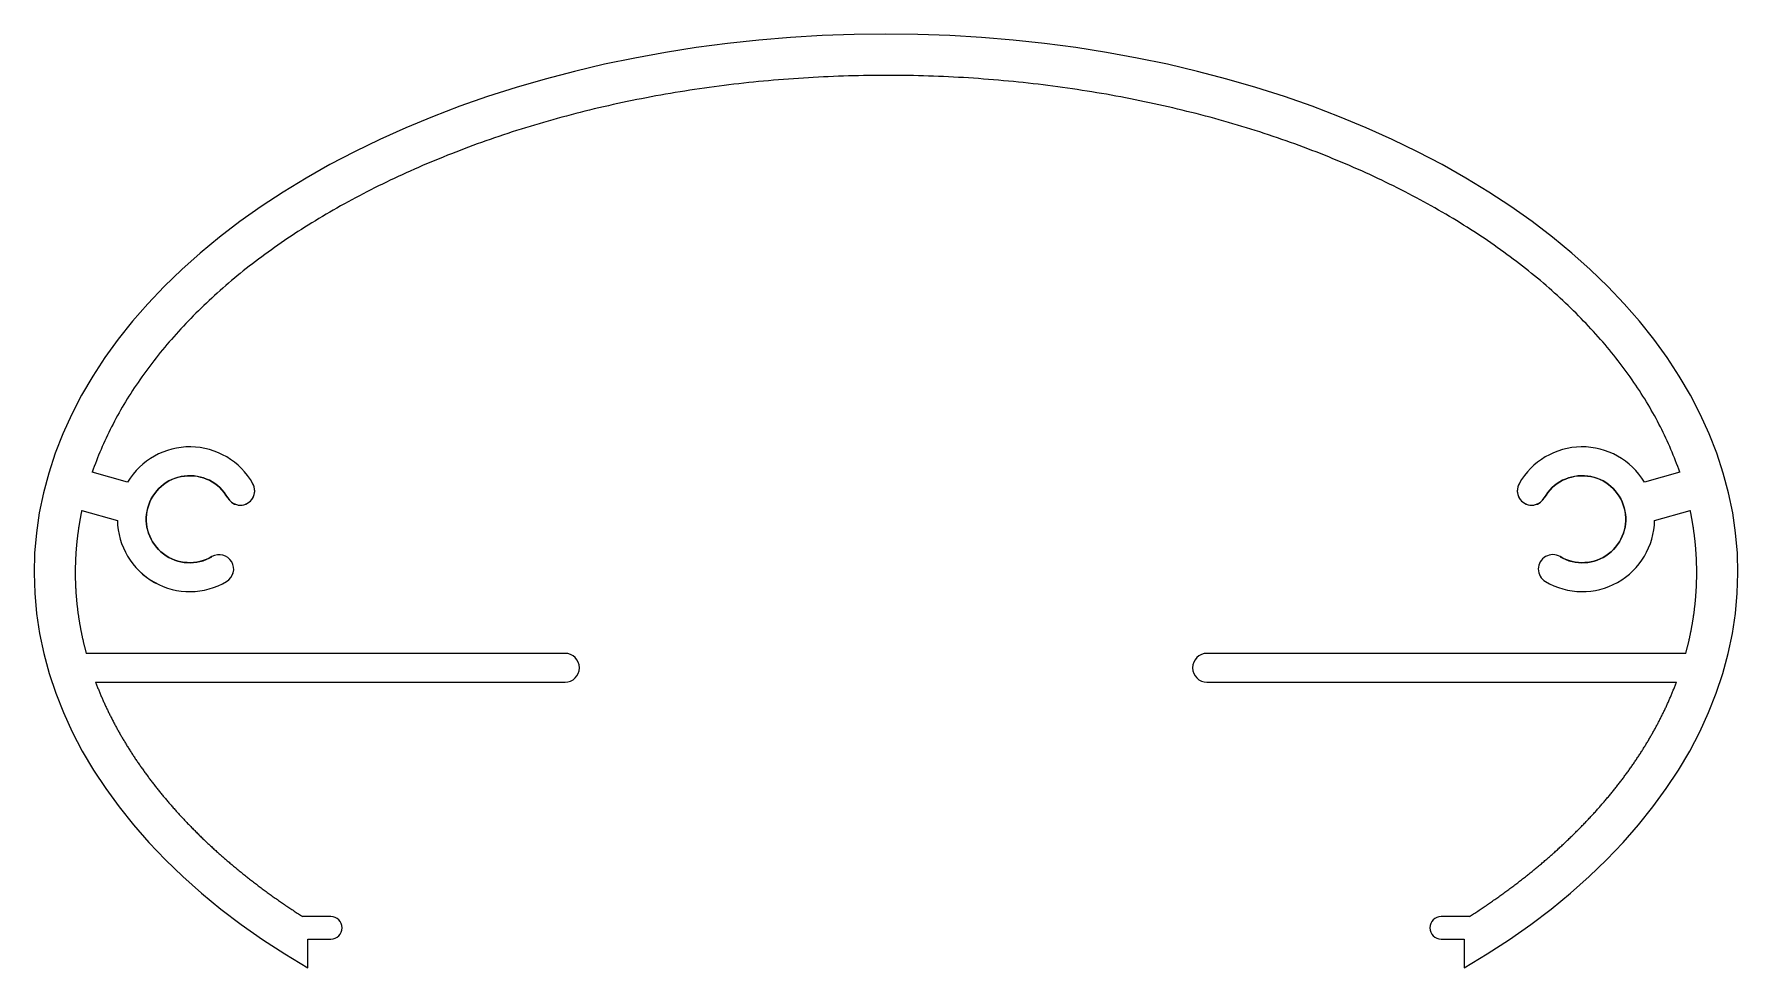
# Model space of a CAD drawing. Extents: x -45.2 to 49.3, y 10.6 to 62.4.
import ezdxf

# ---------------------------------------------------------------- set-up
doc = ezdxf.new("R2010")
doc.units = 0
doc.layers.get('0').update_dxf_attribs({"linetype": 'CONTINUOUS'})

msp = doc.modelspace()

# ---------------------------------------------------------------- linework, layer by layer
for p, q in [((-39.965, 37.561), (-41.926, 38.111)), ((46.106, 38.111), (44.145, 37.561)), ((-42.51, 35.99), (-40.534, 35.436)), ((44.715, 35.436), (46.69, 35.99)), ((-15.71, 28.055), (-42.263, 28.055)), ((46.444, 28.055), (19.89, 28.055)), ((-41.744, 26.455), (-15.71, 26.455)), ((19.89, 26.455), (45.926, 26.455)), ((-28.7, 13.449), (-30.259, 13.449)), ((34.44, 13.449), (32.88, 13.449)), ((-29.98, 12.199), (-28.7, 12.199)), ((-29.98, 10.599), (-29.98, 12.199)), ((32.88, 12.199), (34.16, 12.199)), ((34.16, 12.199), (34.16, 10.599))]:
    msp.add_line(p, q)
for points in [[(-42.51, 35.99), (-40.534, 35.436, 0.575552), (-34.477, 32.043, 1), (-35.291, 33.421, -2.449906), (-34.416, 36.685, 1), (-33.022, 37.471, 0.575556), (-39.965, 37.561), (-41.926, 38.111)], [(46.106, 38.111), (44.145, 37.561, 0.575556), (37.202, 37.471, 1), (38.596, 36.685, -2.449906), (39.471, 33.421, 1), (38.657, 32.043, 0.575552), (44.715, 35.436), (46.69, 35.99)], [(-41.744, 26.455), (-15.71, 26.455, 1), (-15.71, 28.055), (-42.264, 28.055)], [(46.445, 28.055), (19.89, 28.055, 1), (19.89, 26.455), (45.926, 26.455)], [(-29.98, 10.599), (-29.98, 12.199), (-28.7, 12.199, 1), (-28.7, 13.449), (-30.259, 13.449)], [(34.446, 13.449), (32.88, 13.449, 1), (32.88, 12.199), (34.16, 12.199), (34.16, 10.599)]]:
    msp.add_lwpolyline(points, format="xyb")
for points in [[(34.16, 10.599, 0), (35.436, 11.374, 0), (36.665, 12.178, 0), (37.846, 13.01, 0), (38.976, 13.87, 0), (40.055, 14.756, 0), (41.081, 15.667, 0), (42.052, 16.602, 0), (42.967, 17.558, 0), (43.825, 18.536, 0), (44.624, 19.534, 0), (45.364, 20.549, 0), (46.043, 21.582, 0), (46.66, 22.63, 0), (47.216, 23.692, 0), (47.708, 24.766, 0), (48.136, 25.851, 0), (48.499, 26.945, 0), (48.798, 28.047, 0), (49.031, 29.156, 0), (49.198, 30.269, 0), (49.3, 31.386, 0), (49.335, 32.504, 0), (49.304, 33.622, 0), (49.207, 34.738, 0), (49.044, 35.852, 0), (48.815, 36.961, 0), (48.521, 38.063, 0), (48.161, 39.158, 0), (47.738, 40.244, 0), (47.25, 41.319, 0), (46.699, 42.382, 0), (46.085, 43.43, 0), (45.41, 44.464, 0), (44.674, 45.481, 0), (43.879, 46.48, 0), (43.025, 47.459, 0), (42.113, 48.417, 0), (41.146, 49.353, 0), (40.124, 50.266, 0), (39.048, 51.153, 0), (37.921, 52.015, 0), (36.744, 52.849, 0), (35.518, 53.655, 0), (34.245, 54.431, 0), (32.927, 55.177, 0), (31.566, 55.891, 0), (30.164, 56.572, 0), (28.722, 57.22, 0), (27.243, 57.833, 0), (25.729, 58.41, 0), (24.182, 58.952, 0), (22.604, 59.456, 0), (20.997, 59.922, 0), (19.363, 60.351, 0), (17.706, 60.74, 0), (16.026, 61.09, 0), (14.327, 61.4, 0), (12.611, 61.669, 0), (10.88, 61.898, 0), (9.137, 62.085, 0), (7.384, 62.231, 0), (5.623, 62.336, 0), (3.858, 62.398, 0), (2.09, 62.419, 0), (0.322, 62.398, 0), (-1.443, 62.336, 0), (-3.204, 62.231, 0), (-4.957, 62.085, 0), (-6.7, 61.898, 0), (-8.431, 61.669, 0), (-10.147, 61.4, 0), (-11.846, 61.09, 0), (-13.526, 60.74, 0), (-15.183, 60.351, 0), (-16.817, 59.922, 0), (-18.424, 59.456, 0), (-20.002, 58.952, 0), (-21.549, 58.41, 0), (-23.063, 57.833, 0), (-24.542, 57.22, 0), (-25.984, 56.572, 0), (-27.386, 55.891, 0), (-28.747, 55.177, 0), (-30.065, 54.431, 0), (-31.338, 53.655, 0), (-32.564, 52.849, 0), (-33.741, 52.015, 0), (-34.868, 51.153, 0), (-35.944, 50.266, 0), (-36.966, 49.353, 0), (-37.933, 48.417, 0), (-38.845, 47.459, 0), (-39.699, 46.48, 0), (-40.494, 45.481, 0), (-41.23, 44.464, 0), (-41.905, 43.43, 0), (-42.519, 42.382, 0), (-43.07, 41.319, 0), (-43.558, 40.244, 0), (-43.981, 39.158, 0), (-44.341, 38.063, 0), (-44.635, 36.961, 0), (-44.864, 35.852, 0), (-45.027, 34.738, 0), (-45.124, 33.622, 0), (-45.155, 32.504, 0), (-45.12, 31.386, 0), (-45.018, 30.269, 0), (-44.851, 29.156, 0), (-44.618, 28.047, 0), (-44.319, 26.945, 0), (-43.956, 25.851, 0), (-43.528, 24.766, 0), (-43.036, 23.692, 0), (-42.48, 22.63, 0), (-41.863, 21.582, 0), (-41.184, 20.549, 0), (-40.444, 19.534, 0), (-39.645, 18.536, 0), (-38.787, 17.558, 0), (-37.872, 16.602, 0), (-36.901, 15.667, 0), (-35.875, 14.756, 0), (-34.796, 13.87, 0), (-33.665, 13.01, 0), (-32.485, 12.178, 0), (-31.256, 11.374, 0), (-29.98, 10.599, 0)], [(46.106, 38.111, 0), (46.052, 38.269, 0), (45.995, 38.427, 0), (45.937, 38.585, 0), (45.877, 38.743, 0), (45.816, 38.901, 0), (45.753, 39.058, 0), (45.689, 39.215, 0), (45.623, 39.373, 0), (45.555, 39.53, 0), (45.486, 39.687, 0), (45.415, 39.843, 0), (45.343, 40, 0), (45.269, 40.157, 0), (45.193, 40.313, 0), (45.116, 40.469, 0), (45.038, 40.625, 0), (44.957, 40.781, 0), (44.876, 40.936, 0), (44.792, 41.092, 0), (44.707, 41.247, 0), (44.621, 41.402, 0), (44.533, 41.556, 0), (44.443, 41.711, 0), (44.352, 41.865, 0), (44.26, 42.019, 0), (44.165, 42.173, 0), (44.07, 42.326, 0), (43.972, 42.48, 0), (43.874, 42.633, 0), (43.773, 42.785, 0), (43.672, 42.938, 0), (43.568, 43.09, 0), (43.463, 43.242, 0), (43.357, 43.393, 0), (43.249, 43.544, 0), (43.14, 43.695, 0), (43.029, 43.846, 0), (42.916, 43.996, 0), (42.803, 44.146, 0), (42.687, 44.296, 0), (42.57, 44.445, 0), (42.452, 44.594, 0), (42.332, 44.743, 0), (42.211, 44.891, 0), (42.088, 45.039, 0), (41.964, 45.186, 0), (41.838, 45.334, 0), (41.711, 45.48, 0), (41.582, 45.627, 0), (41.452, 45.773, 0), (41.32, 45.918, 0), (41.187, 46.063, 0), (41.052, 46.208, 0), (40.916, 46.352, 0), (40.779, 46.496, 0), (40.64, 46.64, 0), (40.499, 46.783, 0), (40.358, 46.925, 0), (40.214, 47.068, 0), (40.069, 47.209, 0), (39.923, 47.35, 0), (39.776, 47.491, 0), (39.627, 47.631, 0), (39.476, 47.771, 0), (39.325, 47.91, 0), (39.171, 48.049, 0), (39.017, 48.188, 0), (38.86, 48.325, 0), (38.703, 48.463, 0), (38.544, 48.599, 0), (38.384, 48.736, 0), (38.222, 48.871, 0), (38.059, 49.007, 0), (37.894, 49.141, 0), (37.728, 49.275, 0), (37.561, 49.408, 0), (37.392, 49.541, 0), (37.222, 49.673, 0), (37.05, 49.805, 0), (36.877, 49.936, 0), (36.703, 50.066, 0), (36.527, 50.196, 0), (36.35, 50.325, 0), (36.171, 50.454, 0), (35.991, 50.582, 0), (35.81, 50.709, 0), (35.628, 50.835, 0), (35.444, 50.961, 0), (35.259, 51.087, 0), (35.072, 51.211, 0), (34.885, 51.335, 0), (34.696, 51.459, 0), (34.506, 51.581, 0), (34.314, 51.703, 0), (34.121, 51.824, 0), (33.927, 51.945, 0), (33.732, 52.065, 0), (33.536, 52.184, 0), (33.338, 52.302, 0), (33.139, 52.42, 0), (32.939, 52.537, 0), (32.737, 52.653, 0), (32.535, 52.769, 0), (32.331, 52.884, 0), (32.126, 52.998, 0), (31.92, 53.111, 0), (31.713, 53.224, 0), (31.505, 53.336, 0), (31.295, 53.447, 0), (31.085, 53.557, 0), (30.873, 53.667, 0), (30.66, 53.776, 0), (30.446, 53.884, 0), (30.231, 53.991, 0), (30.015, 54.098, 0), (29.797, 54.204, 0), (29.579, 54.309, 0), (29.36, 54.413, 0), (29.139, 54.516, 0), (28.918, 54.619, 0), (28.695, 54.72, 0), (28.472, 54.821, 0), (28.247, 54.921, 0), (28.021, 55.021, 0), (27.795, 55.119, 0), (27.567, 55.217, 0), (27.339, 55.313, 0), (27.109, 55.409, 0), (26.878, 55.504, 0), (26.647, 55.599, 0), (26.414, 55.692, 0), (26.181, 55.784, 0), (25.947, 55.876, 0), (25.711, 55.967, 0), (25.475, 56.056, 0), (25.238, 56.145, 0), (25, 56.233, 0), (24.761, 56.321, 0), (24.521, 56.407, 0), (24.28, 56.492, 0), (24.039, 56.577, 0), (23.796, 56.66, 0), (23.553, 56.743, 0), (23.309, 56.824, 0), (23.064, 56.905, 0), (22.818, 56.985, 0), (22.571, 57.064, 0), (22.324, 57.142, 0), (22.076, 57.218, 0), (21.826, 57.294, 0), (21.577, 57.37, 0), (21.326, 57.444, 0), (21.075, 57.517, 0), (20.823, 57.589, 0), (20.57, 57.66, 0), (20.317, 57.73, 0), (20.062, 57.8, 0), (19.807, 57.868, 0), (19.552, 57.935, 0), (19.295, 58.002, 0), (19.038, 58.067, 0), (18.781, 58.131, 0), (18.523, 58.195, 0), (18.264, 58.257, 0), (18.004, 58.319, 0), (17.744, 58.379, 0), (17.483, 58.439, 0), (17.222, 58.497, 0), (16.96, 58.555, 0), (16.697, 58.611, 0), (16.434, 58.667, 0), (16.171, 58.721, 0), (15.906, 58.775, 0), (15.642, 58.827, 0), (15.376, 58.879, 0), (15.111, 58.929, 0), (14.844, 58.978, 0), (14.578, 59.027, 0), (14.31, 59.075, 0), (14.043, 59.121, 0), (13.774, 59.166, 0), (13.506, 59.211, 0), (13.237, 59.254, 0), (12.967, 59.296, 0), (12.697, 59.338, 0), (12.427, 59.378, 0), (12.156, 59.417, 0), (11.885, 59.456, 0), (11.614, 59.493, 0), (11.342, 59.529, 0), (11.069, 59.564, 0), (10.797, 59.598, 0), (10.524, 59.631, 0), (10.251, 59.663, 0), (9.977, 59.694, 0), (9.703, 59.724, 0), (9.429, 59.753, 0), (9.154, 59.781, 0), (8.88, 59.807, 0), (8.604, 59.833, 0), (8.329, 59.857, 0), (8.054, 59.881, 0), (7.778, 59.903, 0), (7.502, 59.925, 0), (7.226, 59.945, 0), (6.949, 59.964, 0), (6.673, 59.983, 0), (6.396, 60, 0), (6.119, 60.016, 0), (5.842, 60.031, 0), (5.564, 60.044, 0), (5.287, 60.057, 0), (5.009, 60.069, 0), (4.732, 60.08, 0), (4.454, 60.089, 0), (4.176, 60.097, 0), (3.898, 60.105, 0), (3.62, 60.111, 0), (3.342, 60.116, 0), (3.064, 60.12, 0), (2.785, 60.123, 0), (2.507, 60.125, 0), (2.229, 60.126, 0), (1.951, 60.126, 0), (1.672, 60.125, 0), (1.394, 60.123, 0), (1.116, 60.119, 0), (0.838, 60.115, 0), (0.56, 60.109, 0), (0.282, 60.103, 0), (0.003, 60.095, 0), (-0.274, 60.087, 0), (-0.552, 60.077, 0), (-0.83, 60.066, 0), (-1.108, 60.054, 0), (-1.385, 60.042, 0), (-1.662, 60.028, 0), (-1.94, 60.013, 0), (-2.217, 59.997, 0), (-2.494, 59.98, 0), (-2.77, 59.962, 0), (-3.047, 59.943, 0), (-3.323, 59.922, 0), (-3.599, 59.901, 0), (-3.875, 59.879, 0), (-4.151, 59.855, 0), (-4.426, 59.831, 0), (-4.701, 59.806, 0), (-4.976, 59.779, 0), (-5.251, 59.752, 0), (-5.525, 59.723, 0), (-5.799, 59.693, 0), (-6.073, 59.663, 0), (-6.347, 59.631, 0), (-6.62, 59.598, 0), (-6.892, 59.565, 0), (-7.165, 59.53, 0), (-7.437, 59.494, 0), (-7.708, 59.457, 0), (-7.98, 59.419, 0), (-8.251, 59.38, 0), (-8.521, 59.34, 0), (-8.791, 59.299, 0), (-9.061, 59.257, 0), (-9.33, 59.214, 0), (-9.599, 59.17, 0), (-9.867, 59.125, 0), (-10.135, 59.078, 0), (-10.402, 59.031, 0), (-10.669, 58.983, 0), (-10.935, 58.934, 0), (-11.201, 58.884, 0), (-11.466, 58.832, 0), (-11.731, 58.78, 0), (-11.995, 58.727, 0), (-12.259, 58.672, 0), (-12.522, 58.617, 0), (-12.785, 58.56, 0), (-13.047, 58.503, 0), (-13.308, 58.444, 0), (-13.569, 58.385, 0), (-13.829, 58.324, 0), (-14.088, 58.263, 0), (-14.347, 58.2, 0), (-14.605, 58.137, 0), (-14.863, 58.072, 0), (-15.12, 58.007, 0), (-15.376, 57.94, 0), (-15.631, 57.872, 0), (-15.886, 57.804, 0), (-16.14, 57.734, 0), (-16.393, 57.664, 0), (-16.646, 57.592, 0), (-16.898, 57.52, 0), (-17.149, 57.446, 0), (-17.399, 57.372, 0), (-17.649, 57.296, 0), (-17.897, 57.22, 0), (-18.145, 57.143, 0), (-18.393, 57.065, 0), (-18.639, 56.985, 0), (-18.885, 56.905, 0), (-19.13, 56.824, 0), (-19.374, 56.742, 0), (-19.617, 56.66, 0), (-19.859, 56.576, 0), (-20.101, 56.491, 0), (-20.341, 56.406, 0), (-20.581, 56.319, 0), (-20.82, 56.232, 0), (-21.058, 56.144, 0), (-21.295, 56.055, 0), (-21.531, 55.965, 0), (-21.767, 55.874, 0), (-22.001, 55.782, 0), (-22.234, 55.69, 0), (-22.467, 55.596, 0), (-22.698, 55.502, 0), (-22.929, 55.407, 0), (-23.159, 55.311, 0), (-23.387, 55.214, 0), (-23.615, 55.117, 0), (-23.842, 55.018, 0), (-24.067, 54.919, 0), (-24.292, 54.819, 0), (-24.516, 54.718, 0), (-24.738, 54.616, 0), (-24.96, 54.513, 0), (-25.18, 54.41, 0), (-25.4, 54.306, 0), (-25.619, 54.201, 0), (-25.836, 54.095, 0), (-26.052, 53.989, 0), (-26.267, 53.882, 0), (-26.482, 53.773, 0), (-26.695, 53.665, 0), (-26.907, 53.555, 0), (-27.117, 53.445, 0), (-27.327, 53.334, 0), (-27.535, 53.222, 0), (-27.743, 53.109, 0), (-27.949, 52.996, 0), (-28.154, 52.882, 0), (-28.358, 52.767, 0), (-28.561, 52.651, 0), (-28.762, 52.535, 0), (-28.962, 52.418, 0), (-29.162, 52.301, 0), (-29.359, 52.182, 0), (-29.556, 52.063, 0), (-29.752, 51.943, 0), (-29.946, 51.823, 0), (-30.139, 51.702, 0), (-30.33, 51.58, 0), (-30.521, 51.457, 0), (-30.71, 51.334, 0), (-30.898, 51.21, 0), (-31.084, 51.086, 0), (-31.269, 50.961, 0), (-31.453, 50.835, 0), (-31.636, 50.708, 0), (-31.817, 50.581, 0), (-31.997, 50.453, 0), (-32.175, 50.325, 0), (-32.352, 50.196, 0), (-32.528, 50.066, 0), (-32.703, 49.936, 0), (-32.876, 49.805, 0), (-33.047, 49.673, 0), (-33.218, 49.541, 0), (-33.387, 49.409, 0), (-33.554, 49.275, 0), (-33.72, 49.141, 0), (-33.885, 49.007, 0), (-34.048, 48.872, 0), (-34.209, 48.736, 0), (-34.37, 48.6, 0), (-34.529, 48.463, 0), (-34.686, 48.326, 0), (-34.842, 48.188, 0), (-34.997, 48.05, 0), (-35.15, 47.911, 0), (-35.302, 47.772, 0), (-35.452, 47.632, 0), (-35.601, 47.492, 0), (-35.748, 47.351, 0), (-35.895, 47.21, 0), (-36.039, 47.068, 0), (-36.182, 46.926, 0), (-36.324, 46.783, 0), (-36.464, 46.64, 0), (-36.603, 46.497, 0), (-36.741, 46.353, 0), (-36.877, 46.208, 0), (-37.011, 46.064, 0), (-37.144, 45.918, 0), (-37.276, 45.773, 0), (-37.406, 45.627, 0), (-37.534, 45.48, 0), (-37.661, 45.334, 0), (-37.787, 45.187, 0), (-37.911, 45.039, 0), (-38.034, 44.891, 0), (-38.155, 44.743, 0), (-38.275, 44.594, 0), (-38.393, 44.445, 0), (-38.51, 44.296, 0), (-38.625, 44.146, 0), (-38.739, 43.996, 0), (-38.852, 43.846, 0), (-38.962, 43.695, 0), (-39.072, 43.544, 0), (-39.179, 43.393, 0), (-39.285, 43.241, 0), (-39.39, 43.089, 0), (-39.493, 42.937, 0), (-39.595, 42.785, 0), (-39.695, 42.632, 0), (-39.794, 42.479, 0), (-39.891, 42.325, 0), (-39.987, 42.172, 0), (-40.081, 42.018, 0), (-40.173, 41.864, 0), (-40.264, 41.71, 0), (-40.354, 41.555, 0), (-40.442, 41.401, 0), (-40.528, 41.246, 0), (-40.613, 41.091, 0), (-40.696, 40.935, 0), (-40.778, 40.78, 0), (-40.858, 40.624, 0), (-40.937, 40.468, 0), (-41.014, 40.312, 0), (-41.089, 40.156, 0), (-41.163, 39.999, 0), (-41.235, 39.843, 0), (-41.306, 39.686, 0), (-41.375, 39.529, 0), (-41.443, 39.372, 0), (-41.509, 39.215, 0), (-41.573, 39.057, 0), (-41.636, 38.9, 0), (-41.697, 38.742, 0), (-41.757, 38.585, 0), (-41.815, 38.427, 0), (-41.871, 38.269, 0), (-41.926, 38.111, 0)], [(-42.51, 35.99, 0), (-42.518, 35.955, 0), (-42.525, 35.919, 0), (-42.532, 35.884, 0), (-42.539, 35.848, 0), (-42.547, 35.813, 0), (-42.553, 35.777, 0), (-42.56, 35.742, 0), (-42.567, 35.706, 0), (-42.574, 35.671, 0), (-42.581, 35.635, 0), (-42.587, 35.599, 0), (-42.594, 35.564, 0), (-42.6, 35.528, 0), (-42.607, 35.493, 0), (-42.613, 35.457, 0), (-42.62, 35.422, 0), (-42.626, 35.386, 0), (-42.632, 35.351, 0), (-42.638, 35.315, 0), (-42.644, 35.279, 0), (-42.65, 35.244, 0), (-42.656, 35.208, 0), (-42.661, 35.173, 0), (-42.667, 35.137, 0), (-42.672, 35.102, 0), (-42.678, 35.066, 0), (-42.683, 35.031, 0), (-42.689, 34.995, 0), (-42.694, 34.959, 0), (-42.699, 34.924, 0), (-42.704, 34.888, 0), (-42.709, 34.852, 0), (-42.714, 34.817, 0), (-42.719, 34.781, 0), (-42.724, 34.746, 0), (-42.729, 34.71, 0), (-42.733, 34.675, 0), (-42.738, 34.639, 0), (-42.742, 34.603, 0), (-42.747, 34.568, 0), (-42.751, 34.532, 0), (-42.755, 34.496, 0), (-42.76, 34.461, 0), (-42.764, 34.425, 0), (-42.768, 34.39, 0), (-42.772, 34.354, 0), (-42.776, 34.318, 0), (-42.779, 34.283, 0), (-42.783, 34.247, 0), (-42.787, 34.212, 0), (-42.79, 34.176, 0), (-42.794, 34.14, 0), (-42.797, 34.105, 0), (-42.801, 34.069, 0), (-42.804, 34.033, 0), (-42.807, 33.998, 0), (-42.81, 33.962, 0), (-42.813, 33.926, 0), (-42.816, 33.891, 0), (-42.819, 33.855, 0), (-42.822, 33.819, 0), (-42.825, 33.784, 0), (-42.827, 33.748, 0), (-42.83, 33.713, 0), (-42.832, 33.677, 0), (-42.835, 33.641, 0), (-42.837, 33.606, 0), (-42.839, 33.57, 0), (-42.842, 33.534, 0), (-42.844, 33.499, 0), (-42.846, 33.463, 0), (-42.848, 33.427, 0), (-42.85, 33.392, 0), (-42.852, 33.356, 0), (-42.853, 33.32, 0), (-42.855, 33.285, 0), (-42.856, 33.249, 0), (-42.858, 33.213, 0), (-42.859, 33.178, 0), (-42.861, 33.142, 0), (-42.862, 33.106, 0), (-42.863, 33.071, 0), (-42.864, 33.035, 0), (-42.865, 32.999, 0), (-42.866, 32.964, 0), (-42.867, 32.928, 0), (-42.868, 32.892, 0), (-42.869, 32.857, 0), (-42.87, 32.821, 0), (-42.87, 32.786, 0), (-42.871, 32.75, 0), (-42.871, 32.714, 0), (-42.871, 32.679, 0), (-42.872, 32.643, 0), (-42.872, 32.607, 0), (-42.872, 32.572, 0), (-42.872, 32.536, 0), (-42.872, 32.5, 0), (-42.872, 32.465, 0), (-42.872, 32.429, 0), (-42.871, 32.393, 0), (-42.871, 32.358, 0), (-42.871, 32.322, 0), (-42.87, 32.286, 0), (-42.87, 32.251, 0), (-42.869, 32.215, 0), (-42.868, 32.179, 0), (-42.867, 32.144, 0), (-42.867, 32.108, 0), (-42.866, 32.072, 0), (-42.865, 32.037, 0), (-42.864, 32.001, 0), (-42.862, 31.965, 0), (-42.861, 31.93, 0), (-42.86, 31.894, 0), (-42.858, 31.858, 0), (-42.857, 31.823, 0), (-42.855, 31.787, 0), (-42.854, 31.752, 0), (-42.852, 31.716, 0), (-42.85, 31.68, 0), (-42.848, 31.645, 0), (-42.846, 31.609, 0), (-42.844, 31.573, 0), (-42.842, 31.538, 0), (-42.84, 31.502, 0), (-42.838, 31.466, 0), (-42.835, 31.431, 0), (-42.833, 31.395, 0), (-42.83, 31.36, 0), (-42.828, 31.324, 0), (-42.825, 31.288, 0), (-42.822, 31.253, 0), (-42.82, 31.217, 0), (-42.817, 31.181, 0), (-42.814, 31.146, 0), (-42.811, 31.11, 0), (-42.808, 31.075, 0), (-42.805, 31.039, 0), (-42.801, 31.003, 0), (-42.798, 30.968, 0), (-42.794, 30.932, 0), (-42.791, 30.896, 0), (-42.788, 30.861, 0), (-42.784, 30.825, 0), (-42.78, 30.79, 0), (-42.776, 30.754, 0), (-42.773, 30.718, 0), (-42.769, 30.683, 0), (-42.764, 30.647, 0), (-42.76, 30.611, 0), (-42.756, 30.576, 0), (-42.752, 30.54, 0), (-42.748, 30.505, 0), (-42.743, 30.469, 0), (-42.739, 30.433, 0), (-42.734, 30.398, 0), (-42.73, 30.362, 0), (-42.725, 30.327, 0), (-42.72, 30.291, 0), (-42.715, 30.256, 0), (-42.71, 30.22, 0), (-42.705, 30.184, 0), (-42.7, 30.149, 0), (-42.695, 30.113, 0), (-42.69, 30.078, 0), (-42.684, 30.042, 0), (-42.679, 30.007, 0), (-42.673, 29.971, 0), (-42.668, 29.936, 0), (-42.662, 29.9, 0), (-42.656, 29.864, 0), (-42.651, 29.829, 0), (-42.645, 29.793, 0), (-42.639, 29.758, 0), (-42.633, 29.722, 0), (-42.627, 29.687, 0), (-42.62, 29.651, 0), (-42.614, 29.616, 0), (-42.608, 29.58, 0), (-42.601, 29.544, 0), (-42.595, 29.509, 0), (-42.588, 29.474, 0), (-42.582, 29.438, 0), (-42.575, 29.402, 0), (-42.568, 29.367, 0), (-42.561, 29.331, 0), (-42.554, 29.296, 0), (-42.547, 29.26, 0), (-42.54, 29.225, 0), (-42.533, 29.189, 0), (-42.526, 29.154, 0), (-42.519, 29.118, 0), (-42.511, 29.083, 0), (-42.504, 29.047, 0), (-42.496, 29.012, 0), (-42.488, 28.977, 0), (-42.481, 28.941, 0), (-42.473, 28.905, 0), (-42.465, 28.87, 0), (-42.457, 28.835, 0), (-42.449, 28.799, 0), (-42.441, 28.764, 0), (-42.433, 28.728, 0), (-42.424, 28.693, 0), (-42.416, 28.657, 0), (-42.408, 28.622, 0), (-42.399, 28.587, 0), (-42.391, 28.551, 0), (-42.382, 28.516, 0), (-42.373, 28.48, 0), (-42.364, 28.445, 0), (-42.356, 28.409, 0), (-42.347, 28.374, 0), (-42.338, 28.338, 0), (-42.328, 28.303, 0), (-42.319, 28.268, 0), (-42.31, 28.232, 0), (-42.301, 28.197, 0), (-42.291, 28.162, 0), (-42.282, 28.126, 0), (-42.272, 28.091, 0), (-42.263, 28.055, 0)], [(46.444, 28.055, 0), (46.454, 28.091, 0), (46.463, 28.126, 0), (46.473, 28.161, 0), (46.482, 28.197, 0), (46.491, 28.232, 0), (46.501, 28.267, 0), (46.51, 28.303, 0), (46.519, 28.338, 0), (46.528, 28.373, 0), (46.537, 28.409, 0), (46.545, 28.444, 0), (46.554, 28.48, 0), (46.563, 28.515, 0), (46.572, 28.55, 0), (46.58, 28.586, 0), (46.589, 28.621, 0), (46.597, 28.657, 0), (46.605, 28.692, 0), (46.614, 28.727, 0), (46.622, 28.763, 0), (46.63, 28.798, 0), (46.638, 28.834, 0), (46.646, 28.869, 0), (46.654, 28.905, 0), (46.661, 28.94, 0), (46.669, 28.975, 0), (46.677, 29.011, 0), (46.684, 29.046, 0), (46.692, 29.082, 0), (46.699, 29.117, 0), (46.706, 29.153, 0), (46.714, 29.188, 0), (46.721, 29.224, 0), (46.728, 29.259, 0), (46.735, 29.295, 0), (46.742, 29.33, 0), (46.749, 29.366, 0), (46.755, 29.401, 0), (46.762, 29.437, 0), (46.769, 29.472, 0), (46.775, 29.508, 0), (46.782, 29.543, 0), (46.788, 29.579, 0), (46.794, 29.614, 0), (46.801, 29.65, 0), (46.807, 29.685, 0), (46.813, 29.721, 0), (46.819, 29.756, 0), (46.825, 29.792, 0), (46.831, 29.827, 0), (46.836, 29.863, 0), (46.842, 29.898, 0), (46.848, 29.934, 0), (46.853, 29.969, 0), (46.859, 30.005, 0), (46.864, 30.041, 0), (46.87, 30.076, 0), (46.875, 30.112, 0), (46.88, 30.147, 0), (46.885, 30.183, 0), (46.89, 30.218, 0), (46.895, 30.254, 0), (46.9, 30.29, 0), (46.905, 30.325, 0), (46.909, 30.361, 0), (46.914, 30.396, 0), (46.919, 30.432, 0), (46.923, 30.467, 0), (46.927, 30.503, 0), (46.932, 30.539, 0), (46.936, 30.574, 0), (46.94, 30.61, 0), (46.944, 30.645, 0), (46.948, 30.681, 0), (46.952, 30.717, 0), (46.956, 30.752, 0), (46.96, 30.788, 0), (46.964, 30.823, 0), (46.967, 30.859, 0), (46.971, 30.895, 0), (46.974, 30.93, 0), (46.978, 30.966, 0), (46.981, 31.002, 0), (46.984, 31.037, 0), (46.987, 31.073, 0), (46.99, 31.108, 0), (46.993, 31.144, 0), (46.996, 31.18, 0), (46.999, 31.215, 0), (47.002, 31.251, 0), (47.005, 31.287, 0), (47.007, 31.322, 0), (47.01, 31.358, 0), (47.013, 31.393, 0), (47.015, 31.429, 0), (47.017, 31.465, 0), (47.02, 31.5, 0), (47.022, 31.536, 0), (47.024, 31.572, 0), (47.026, 31.607, 0), (47.028, 31.643, 0), (47.03, 31.679, 0), (47.031, 31.714, 0), (47.033, 31.75, 0), (47.035, 31.786, 0), (47.036, 31.821, 0), (47.038, 31.857, 0), (47.039, 31.893, 0), (47.041, 31.928, 0), (47.042, 31.964, 0), (47.043, 32, 0), (47.044, 32.035, 0), (47.045, 32.071, 0), (47.046, 32.107, 0), (47.047, 32.142, 0), (47.048, 32.178, 0), (47.048, 32.214, 0), (47.049, 32.249, 0), (47.05, 32.285, 0), (47.05, 32.321, 0), (47.051, 32.356, 0), (47.051, 32.392, 0), (47.051, 32.428, 0), (47.051, 32.463, 0), (47.051, 32.499, 0), (47.051, 32.535, 0), (47.051, 32.57, 0), (47.051, 32.606, 0), (47.051, 32.642, 0), (47.051, 32.677, 0), (47.05, 32.713, 0), (47.05, 32.749, 0), (47.05, 32.785, 0), (47.049, 32.82, 0), (47.048, 32.856, 0), (47.048, 32.892, 0), (47.047, 32.927, 0), (47.046, 32.963, 0), (47.045, 32.998, 0), (47.044, 33.034, 0), (47.043, 33.07, 0), (47.042, 33.105, 0), (47.04, 33.141, 0), (47.039, 33.177, 0), (47.038, 33.212, 0), (47.036, 33.248, 0), (47.035, 33.284, 0), (47.033, 33.32, 0), (47.031, 33.355, 0), (47.029, 33.391, 0), (47.027, 33.427, 0), (47.026, 33.462, 0), (47.023, 33.498, 0), (47.021, 33.534, 0), (47.019, 33.569, 0), (47.017, 33.605, 0), (47.014, 33.641, 0), (47.012, 33.676, 0), (47.01, 33.712, 0), (47.007, 33.748, 0), (47.004, 33.783, 0), (47.002, 33.819, 0), (46.999, 33.855, 0), (46.996, 33.89, 0), (46.993, 33.926, 0), (46.99, 33.962, 0), (46.987, 33.997, 0), (46.984, 34.033, 0), (46.98, 34.069, 0), (46.977, 34.104, 0), (46.974, 34.14, 0), (46.97, 34.175, 0), (46.967, 34.211, 0), (46.963, 34.247, 0), (46.959, 34.282, 0), (46.955, 34.318, 0), (46.952, 34.354, 0), (46.948, 34.389, 0), (46.944, 34.425, 0), (46.94, 34.461, 0), (46.935, 34.496, 0), (46.931, 34.532, 0), (46.927, 34.567, 0), (46.922, 34.603, 0), (46.918, 34.639, 0), (46.913, 34.674, 0), (46.909, 34.71, 0), (46.904, 34.745, 0), (46.899, 34.781, 0), (46.894, 34.817, 0), (46.889, 34.852, 0), (46.884, 34.888, 0), (46.879, 34.923, 0), (46.874, 34.959, 0), (46.869, 34.995, 0), (46.863, 35.03, 0), (46.858, 35.066, 0), (46.852, 35.102, 0), (46.847, 35.137, 0), (46.841, 35.173, 0), (46.836, 35.208, 0), (46.83, 35.244, 0), (46.824, 35.279, 0), (46.818, 35.315, 0), (46.812, 35.351, 0), (46.806, 35.386, 0), (46.8, 35.422, 0), (46.793, 35.457, 0), (46.787, 35.493, 0), (46.781, 35.528, 0), (46.774, 35.564, 0), (46.768, 35.599, 0), (46.761, 35.635, 0), (46.754, 35.671, 0), (46.747, 35.706, 0), (46.741, 35.742, 0), (46.734, 35.777, 0), (46.727, 35.813, 0), (46.719, 35.848, 0), (46.712, 35.884, 0), (46.705, 35.919, 0), (46.698, 35.955, 0), (46.69, 35.99, 0)], [(-41.744, 26.455, 0), (-41.725, 26.406, 0), (-41.706, 26.356, 0), (-41.687, 26.307, 0), (-41.668, 26.258, 0), (-41.649, 26.208, 0), (-41.629, 26.159, 0), (-41.61, 26.109, 0), (-41.59, 26.06, 0), (-41.57, 26.011, 0), (-41.55, 25.961, 0), (-41.53, 25.912, 0), (-41.509, 25.863, 0), (-41.489, 25.813, 0), (-41.468, 25.764, 0), (-41.447, 25.715, 0), (-41.426, 25.665, 0), (-41.405, 25.616, 0), (-41.384, 25.567, 0), (-41.362, 25.518, 0), (-41.34, 25.468, 0), (-41.319, 25.419, 0), (-41.297, 25.37, 0), (-41.275, 25.321, 0), (-41.252, 25.272, 0), (-41.23, 25.222, 0), (-41.207, 25.173, 0), (-41.185, 25.124, 0), (-41.162, 25.075, 0), (-41.139, 25.026, 0), (-41.116, 24.977, 0), (-41.092, 24.928, 0), (-41.069, 24.879, 0), (-41.045, 24.83, 0), (-41.021, 24.781, 0), (-40.997, 24.732, 0), (-40.973, 24.683, 0), (-40.949, 24.634, 0), (-40.924, 24.585, 0), (-40.9, 24.536, 0), (-40.875, 24.487, 0), (-40.85, 24.438, 0), (-40.825, 24.389, 0), (-40.8, 24.34, 0), (-40.775, 24.291, 0), (-40.749, 24.243, 0), (-40.723, 24.194, 0), (-40.698, 24.145, 0), (-40.672, 24.096, 0), (-40.645, 24.048, 0), (-40.619, 23.999, 0), (-40.593, 23.95, 0), (-40.566, 23.901, 0), (-40.539, 23.853, 0), (-40.513, 23.804, 0), (-40.486, 23.756, 0), (-40.458, 23.707, 0), (-40.431, 23.658, 0), (-40.404, 23.61, 0), (-40.376, 23.561, 0), (-40.348, 23.513, 0), (-40.32, 23.464, 0), (-40.292, 23.416, 0), (-40.264, 23.367, 0), (-40.235, 23.319, 0), (-40.207, 23.27, 0), (-40.178, 23.222, 0), (-40.149, 23.174, 0), (-40.12, 23.125, 0), (-40.091, 23.077, 0), (-40.062, 23.029, 0), (-40.032, 22.98, 0), (-40.002, 22.932, 0), (-39.973, 22.884, 0), (-39.943, 22.836, 0), (-39.913, 22.788, 0), (-39.882, 22.739, 0), (-39.852, 22.691, 0), (-39.821, 22.643, 0), (-39.791, 22.595, 0), (-39.76, 22.547, 0), (-39.729, 22.499, 0), (-39.698, 22.451, 0), (-39.666, 22.403, 0), (-39.635, 22.355, 0), (-39.603, 22.307, 0), (-39.572, 22.259, 0), (-39.54, 22.211, 0), (-39.508, 22.163, 0), (-39.475, 22.116, 0), (-39.443, 22.068, 0), (-39.411, 22.02, 0), (-39.378, 21.973, 0), (-39.345, 21.925, 0), (-39.312, 21.877, 0), (-39.279, 21.829, 0), (-39.246, 21.782, 0), (-39.212, 21.734, 0), (-39.179, 21.687, 0), (-39.145, 21.639, 0), (-39.111, 21.592, 0), (-39.077, 21.544, 0), (-39.043, 21.497, 0), (-39.009, 21.449, 0), (-38.974, 21.402, 0), (-38.94, 21.355, 0), (-38.905, 21.307, 0), (-38.87, 21.26, 0), (-38.835, 21.213, 0), (-38.8, 21.166, 0), (-38.765, 21.118, 0), (-38.729, 21.071, 0), (-38.694, 21.024, 0), (-38.658, 20.977, 0), (-38.622, 20.93, 0), (-38.586, 20.883, 0), (-38.549, 20.836, 0), (-38.513, 20.789, 0), (-38.477, 20.742, 0), (-38.44, 20.695, 0), (-38.403, 20.648, 0), (-38.366, 20.601, 0), (-38.329, 20.555, 0), (-38.292, 20.508, 0), (-38.254, 20.461, 0), (-38.217, 20.414, 0), (-38.179, 20.368, 0), (-38.141, 20.321, 0), (-38.103, 20.274, 0), (-38.065, 20.228, 0), (-38.027, 20.181, 0), (-37.988, 20.135, 0), (-37.95, 20.088, 0), (-37.911, 20.042, 0), (-37.872, 19.996, 0), (-37.833, 19.949, 0), (-37.794, 19.903, 0), (-37.755, 19.857, 0), (-37.715, 19.81, 0), (-37.675, 19.764, 0), (-37.636, 19.718, 0), (-37.596, 19.672, 0), (-37.556, 19.626, 0), (-37.515, 19.58, 0), (-37.475, 19.534, 0), (-37.435, 19.488, 0), (-37.394, 19.442, 0), (-37.353, 19.396, 0), (-37.312, 19.35, 0), (-37.271, 19.304, 0), (-37.23, 19.259, 0), (-37.189, 19.213, 0), (-37.147, 19.167, 0), (-37.105, 19.122, 0), (-37.064, 19.076, 0), (-37.022, 19.03, 0), (-36.98, 18.985, 0), (-36.937, 18.939, 0), (-36.895, 18.894, 0), (-36.852, 18.848, 0), (-36.81, 18.803, 0), (-36.767, 18.758, 0), (-36.724, 18.712, 0), (-36.681, 18.667, 0), (-36.638, 18.622, 0), (-36.594, 18.577, 0), (-36.551, 18.532, 0), (-36.507, 18.487, 0), (-36.463, 18.442, 0), (-36.419, 18.397, 0), (-36.375, 18.352, 0), (-36.331, 18.307, 0), (-36.286, 18.262, 0), (-36.242, 18.217, 0), (-36.197, 18.172, 0), (-36.152, 18.128, 0), (-36.107, 18.083, 0), (-36.062, 18.038, 0), (-36.017, 17.994, 0), (-35.972, 17.949, 0), (-35.926, 17.905, 0), (-35.88, 17.86, 0), (-35.834, 17.816, 0), (-35.788, 17.771, 0), (-35.742, 17.727, 0), (-35.696, 17.683, 0), (-35.65, 17.639, 0), (-35.603, 17.595, 0), (-35.556, 17.55, 0), (-35.51, 17.506, 0), (-35.463, 17.462, 0), (-35.416, 17.418, 0), (-35.368, 17.374, 0), (-35.321, 17.331, 0), (-35.273, 17.287, 0), (-35.226, 17.243, 0), (-35.178, 17.199, 0), (-35.13, 17.155, 0), (-35.082, 17.112, 0), (-35.033, 17.068, 0), (-34.985, 17.025, 0), (-34.937, 16.981, 0), (-34.888, 16.938, 0), (-34.839, 16.894, 0), (-34.79, 16.851, 0), (-34.741, 16.808, 0), (-34.692, 16.764, 0), (-34.642, 16.721, 0), (-34.593, 16.678, 0), (-34.543, 16.635, 0), (-34.493, 16.592, 0), (-34.444, 16.549, 0), (-34.394, 16.506, 0), (-34.343, 16.463, 0), (-34.293, 16.42, 0), (-34.242, 16.378, 0), (-34.192, 16.335, 0), (-34.141, 16.292, 0), (-34.09, 16.25, 0), (-34.039, 16.207, 0), (-33.988, 16.164, 0), (-33.937, 16.122, 0), (-33.885, 16.08, 0), (-33.834, 16.037, 0), (-33.782, 15.995, 0), (-33.73, 15.953, 0), (-33.678, 15.911, 0), (-33.626, 15.868, 0), (-33.574, 15.826, 0), (-33.522, 15.784, 0), (-33.469, 15.742, 0), (-33.416, 15.7, 0), (-33.364, 15.659, 0), (-33.311, 15.617, 0), (-33.258, 15.575, 0), (-33.205, 15.533, 0), (-33.151, 15.492, 0), (-33.098, 15.45, 0), (-33.044, 15.409, 0), (-32.991, 15.367, 0), (-32.937, 15.326, 0), (-32.883, 15.284, 0), (-32.829, 15.243, 0), (-32.775, 15.202, 0), (-32.72, 15.161, 0), (-32.666, 15.12, 0), (-32.611, 15.079, 0), (-32.556, 15.038, 0), (-32.501, 14.997, 0), (-32.446, 14.956, 0), (-32.391, 14.915, 0), (-32.336, 14.874, 0), (-32.28, 14.834, 0), (-32.225, 14.793, 0), (-32.169, 14.752, 0), (-32.113, 14.712, 0), (-32.057, 14.672, 0), (-32.001, 14.631, 0), (-31.945, 14.591, 0), (-31.889, 14.551, 0), (-31.832, 14.511, 0), (-31.776, 14.47, 0), (-31.719, 14.43, 0), (-31.662, 14.39, 0), (-31.605, 14.35, 0), (-31.548, 14.31, 0), (-31.491, 14.271, 0), (-31.433, 14.231, 0), (-31.376, 14.191, 0), (-31.318, 14.152, 0), (-31.261, 14.112, 0), (-31.203, 14.072, 0), (-31.145, 14.033, 0), (-31.086, 13.994, 0), (-31.028, 13.954, 0), (-30.97, 13.915, 0), (-30.911, 13.876, 0), (-30.852, 13.837, 0), (-30.794, 13.798, 0), (-30.735, 13.759, 0), (-30.676, 13.72, 0), (-30.617, 13.681, 0), (-30.557, 13.642, 0), (-30.498, 13.604, 0), (-30.438, 13.565, 0), (-30.379, 13.526, 0), (-30.319, 13.488, 0), (-30.259, 13.449, 0)], [(34.44, 13.449, 0), (34.5, 13.488, 0), (34.56, 13.527, 0), (34.619, 13.565, 0), (34.679, 13.604, 0), (34.739, 13.643, 0), (34.798, 13.681, 0), (34.857, 13.72, 0), (34.916, 13.759, 0), (34.976, 13.798, 0), (35.035, 13.837, 0), (35.093, 13.877, 0), (35.152, 13.916, 0), (35.211, 13.955, 0), (35.269, 13.994, 0), (35.327, 14.034, 0), (35.385, 14.073, 0), (35.443, 14.113, 0), (35.501, 14.152, 0), (35.559, 14.192, 0), (35.617, 14.232, 0), (35.674, 14.272, 0), (35.732, 14.312, 0), (35.789, 14.352, 0), (35.846, 14.392, 0), (35.903, 14.432, 0), (35.96, 14.472, 0), (36.017, 14.512, 0), (36.073, 14.552, 0), (36.13, 14.592, 0), (36.186, 14.633, 0), (36.242, 14.673, 0), (36.298, 14.714, 0), (36.354, 14.755, 0), (36.41, 14.795, 0), (36.466, 14.836, 0), (36.521, 14.877, 0), (36.577, 14.917, 0), (36.632, 14.958, 0), (36.687, 14.999, 0), (36.742, 15.04, 0), (36.797, 15.081, 0), (36.852, 15.122, 0), (36.907, 15.164, 0), (36.961, 15.205, 0), (37.015, 15.246, 0), (37.07, 15.287, 0), (37.124, 15.329, 0), (37.178, 15.37, 0), (37.231, 15.412, 0), (37.285, 15.453, 0), (37.339, 15.495, 0), (37.392, 15.537, 0), (37.446, 15.579, 0), (37.499, 15.62, 0), (37.552, 15.662, 0), (37.605, 15.704, 0), (37.657, 15.746, 0), (37.71, 15.788, 0), (37.763, 15.83, 0), (37.815, 15.872, 0), (37.867, 15.915, 0), (37.919, 15.957, 0), (37.971, 15.999, 0), (38.023, 16.042, 0), (38.075, 16.084, 0), (38.126, 16.127, 0), (38.178, 16.169, 0), (38.229, 16.212, 0), (38.28, 16.254, 0), (38.331, 16.297, 0), (38.382, 16.34, 0), (38.433, 16.383, 0), (38.483, 16.425, 0), (38.534, 16.468, 0), (38.584, 16.511, 0), (38.634, 16.554, 0), (38.684, 16.597, 0), (38.734, 16.64, 0), (38.784, 16.684, 0), (38.834, 16.727, 0), (38.883, 16.77, 0), (38.932, 16.814, 0), (38.981, 16.857, 0), (39.031, 16.9, 0), (39.08, 16.944, 0), (39.128, 16.987, 0), (39.177, 17.031, 0), (39.225, 17.075, 0), (39.274, 17.118, 0), (39.322, 17.162, 0), (39.37, 17.206, 0), (39.418, 17.25, 0), (39.466, 17.293, 0), (39.514, 17.337, 0), (39.561, 17.381, 0), (39.608, 17.425, 0), (39.656, 17.469, 0), (39.703, 17.513, 0), (39.75, 17.558, 0), (39.797, 17.602, 0), (39.843, 17.646, 0), (39.89, 17.69, 0), (39.936, 17.735, 0), (39.983, 17.779, 0), (40.029, 17.823, 0), (40.075, 17.868, 0), (40.12, 17.913, 0), (40.166, 17.957, 0), (40.212, 18.002, 0), (40.257, 18.046, 0), (40.302, 18.091, 0), (40.347, 18.136, 0), (40.392, 18.18, 0), (40.437, 18.225, 0), (40.482, 18.27, 0), (40.526, 18.315, 0), (40.571, 18.36, 0), (40.615, 18.405, 0), (40.659, 18.45, 0), (40.703, 18.495, 0), (40.747, 18.54, 0), (40.791, 18.586, 0), (40.834, 18.631, 0), (40.877, 18.676, 0), (40.921, 18.721, 0), (40.964, 18.767, 0), (41.007, 18.812, 0), (41.049, 18.858, 0), (41.092, 18.903, 0), (41.135, 18.948, 0), (41.177, 18.994, 0), (41.219, 19.04, 0), (41.261, 19.085, 0), (41.303, 19.131, 0), (41.345, 19.177, 0), (41.386, 19.222, 0), (41.428, 19.268, 0), (41.469, 19.314, 0), (41.51, 19.36, 0), (41.551, 19.406, 0), (41.592, 19.452, 0), (41.633, 19.498, 0), (41.674, 19.544, 0), (41.714, 19.59, 0), (41.754, 19.636, 0), (41.794, 19.682, 0), (41.834, 19.728, 0), (41.874, 19.774, 0), (41.914, 19.82, 0), (41.953, 19.867, 0), (41.993, 19.913, 0), (42.032, 19.959, 0), (42.071, 20.006, 0), (42.11, 20.052, 0), (42.149, 20.099, 0), (42.188, 20.145, 0), (42.226, 20.191, 0), (42.264, 20.238, 0), (42.303, 20.285, 0), (42.341, 20.331, 0), (42.379, 20.378, 0), (42.416, 20.424, 0), (42.454, 20.471, 0), (42.491, 20.518, 0), (42.529, 20.565, 0), (42.566, 20.611, 0), (42.602, 20.658, 0), (42.639, 20.705, 0), (42.676, 20.752, 0), (42.712, 20.799, 0), (42.749, 20.846, 0), (42.785, 20.893, 0), (42.821, 20.94, 0), (42.857, 20.987, 0), (42.893, 21.034, 0), (42.928, 21.081, 0), (42.964, 21.128, 0), (42.999, 21.175, 0), (43.034, 21.223, 0), (43.069, 21.27, 0), (43.104, 21.317, 0), (43.139, 21.364, 0), (43.173, 21.412, 0), (43.208, 21.459, 0), (43.242, 21.506, 0), (43.276, 21.554, 0), (43.31, 21.601, 0), (43.343, 21.649, 0), (43.377, 21.696, 0), (43.41, 21.744, 0), (43.444, 21.791, 0), (43.477, 21.839, 0), (43.51, 21.886, 0), (43.542, 21.934, 0), (43.575, 21.982, 0), (43.608, 22.029, 0), (43.64, 22.077, 0), (43.672, 22.125, 0), (43.704, 22.172, 0), (43.736, 22.22, 0), (43.768, 22.268, 0), (43.799, 22.316, 0), (43.831, 22.363, 0), (43.862, 22.411, 0), (43.893, 22.459, 0), (43.924, 22.507, 0), (43.955, 22.555, 0), (43.986, 22.603, 0), (44.016, 22.651, 0), (44.047, 22.699, 0), (44.077, 22.747, 0), (44.107, 22.795, 0), (44.137, 22.843, 0), (44.166, 22.891, 0), (44.196, 22.939, 0), (44.225, 22.987, 0), (44.255, 23.035, 0), (44.284, 23.084, 0), (44.313, 23.132, 0), (44.342, 23.18, 0), (44.37, 23.228, 0), (44.399, 23.276, 0), (44.427, 23.325, 0), (44.455, 23.373, 0), (44.483, 23.422, 0), (44.511, 23.47, 0), (44.539, 23.518, 0), (44.567, 23.567, 0), (44.594, 23.615, 0), (44.622, 23.663, 0), (44.649, 23.712, 0), (44.676, 23.76, 0), (44.703, 23.809, 0), (44.729, 23.857, 0), (44.756, 23.906, 0), (44.782, 23.954, 0), (44.808, 24.003, 0), (44.834, 24.052, 0), (44.86, 24.1, 0), (44.886, 24.149, 0), (44.912, 24.198, 0), (44.937, 24.246, 0), (44.963, 24.295, 0), (44.988, 24.343, 0), (45.013, 24.392, 0), (45.038, 24.441, 0), (45.062, 24.49, 0), (45.087, 24.539, 0), (45.111, 24.587, 0), (45.136, 24.636, 0), (45.16, 24.685, 0), (45.184, 24.734, 0), (45.208, 24.783, 0), (45.231, 24.832, 0), (45.255, 24.881, 0), (45.278, 24.93, 0), (45.301, 24.979, 0), (45.324, 25.027, 0), (45.347, 25.076, 0), (45.37, 25.125, 0), (45.392, 25.175, 0), (45.415, 25.224, 0), (45.437, 25.273, 0), (45.459, 25.322, 0), (45.481, 25.371, 0), (45.503, 25.42, 0), (45.525, 25.469, 0), (45.546, 25.518, 0), (45.568, 25.567, 0), (45.589, 25.617, 0), (45.61, 25.666, 0), (45.631, 25.715, 0), (45.651, 25.764, 0), (45.672, 25.814, 0), (45.693, 25.863, 0), (45.713, 25.912, 0), (45.733, 25.961, 0), (45.753, 26.011, 0), (45.773, 26.06, 0), (45.793, 26.109, 0), (45.812, 26.159, 0), (45.831, 26.208, 0), (45.851, 26.258, 0), (45.87, 26.307, 0), (45.889, 26.356, 0), (45.908, 26.406, 0), (45.926, 26.455, 0)]]:
    msp.add_polyline3d(points)
for centre, radius, start, end in [((-36.52, 35.499), 4.015, 29.4085, 149.0998), ((40.7, 35.499), 4.015, 30.9002, 150.5915), ((-36.52, 35.499), 2.415, 29.4085, 300.59149), ((40.7, 35.499), 2.415, 239.40851, 150.5915), ((-33.719, 37.078), 0.8, 209.4085, 29.4085), ((37.899, 37.078), 0.8, 150.5915, 330.5915), ((-36.52, 35.499), 4.015, 180.90079, 300.59149), ((40.7, 35.499), 4.015, 239.40851, 359.09921), ((-34.884, 32.732), 0.8, 300.59149, 120.59149), ((39.064, 32.732), 0.8, 59.40851, 239.40851), ((-15.71, 27.255), 0.8, 270, 90), ((19.89, 27.255), 0.8, 90, 270), ((-28.7, 12.824), 0.625, 270, 90), ((32.88, 12.824), 0.625, 90, 270)]:
    msp.add_arc(centre, radius, start, end)

doc.saveas('drawing.dxf')
